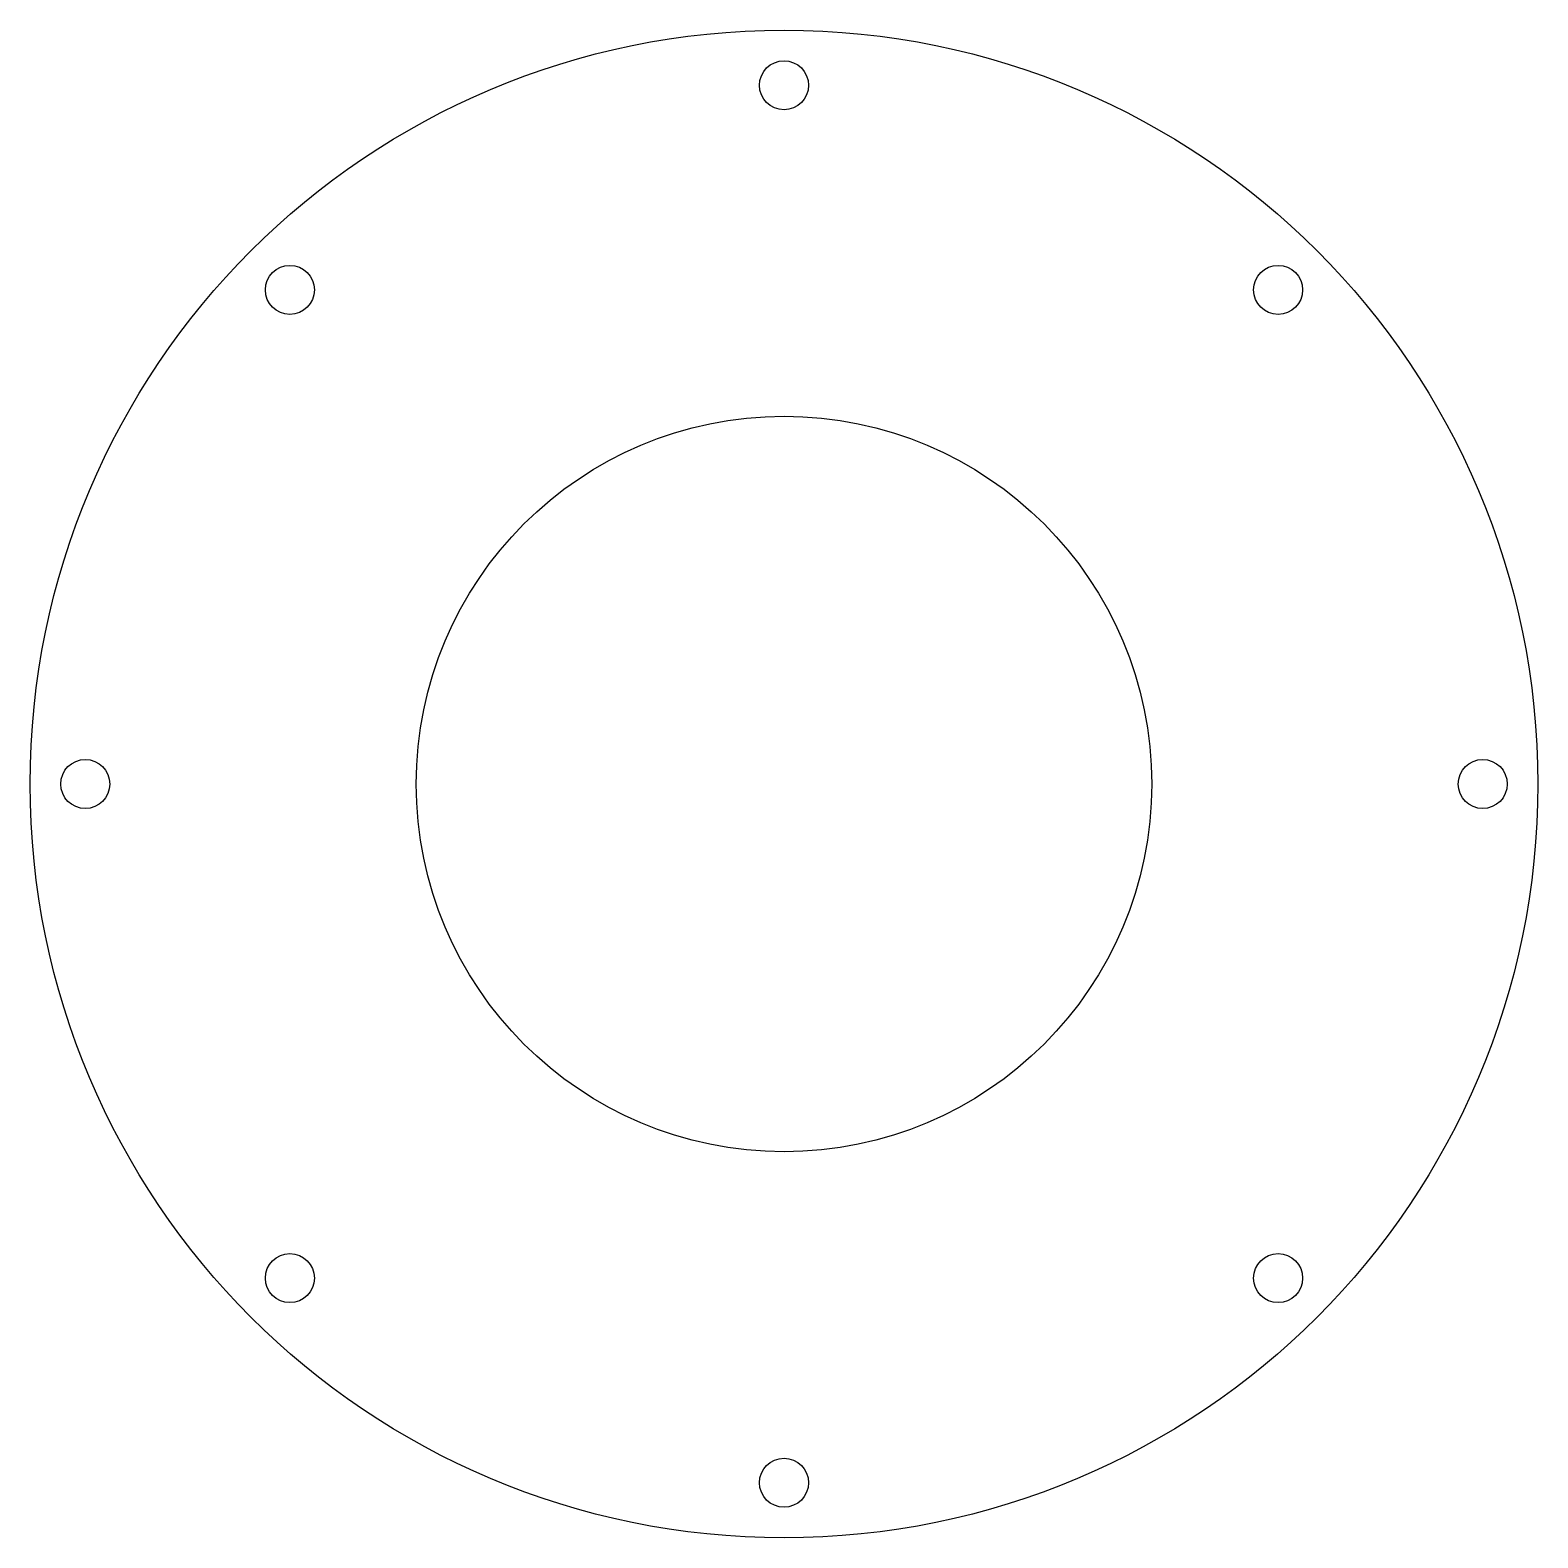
# Model space of a CAD drawing. Header units: millimetres. Extents: x -62 to 62, y -61 to 62.
import ezdxf

# ---------------------------------------------------------------- set-up
doc = ezdxf.new("R2010")
doc.units = ezdxf.units.MM

msp = doc.modelspace()

# ---------------------------------------------------------------- linework, layer by layer
at = {"color": 7, "linetype": 'Continuous', "lineweight": 25}
for centre, radius in [((0, 0), 61.5), ((0, 57), 2), ((-40.31, 40.31), 2), ((40.31, 40.31), 2), ((0, 0), 30), ((-57, 0), 2), ((57, 0), 2), ((-40.31, -40.31), 2), ((40.31, -40.31), 2), ((0, -57), 2)]:
    msp.add_circle(centre, radius, dxfattribs=at)

doc.saveas('drawing.dxf')
